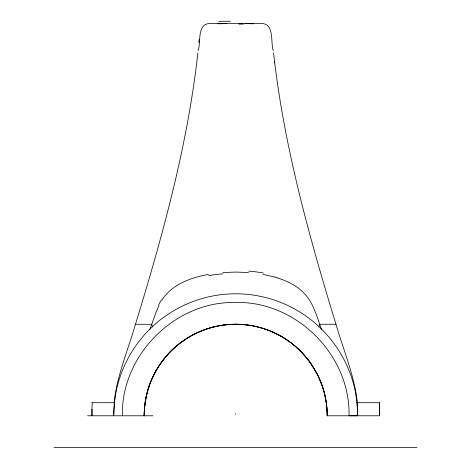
<?xml version="1.0" encoding="UTF-8"?>
<svg xmlns="http://www.w3.org/2000/svg" width="471" height="471" viewBox="0 0 471 471"><rect width="100%" height="100%" fill="white"/><g stroke="black" fill="none" stroke-linecap="round" stroke-linejoin="round"><path stroke-width="0.71" d="M91.945 409.246L91.945 415.781L92.11 402.711M188.3 337.501C202.506 328.87 219.097 324.236 235.718 324.26A91.521 91.521 0 0 1 327.245 415.781L379.538 415.781L379.502 402.705L356.535 402.705M357.736 415.239L357.748 415.781L349.017 415.787C350.571 355.193 296.177 300.851 235.582 302.476C175.082 300.998 120.864 355.287 122.413 415.781M144.208 415.781C144.191 402.152 147.276 388.534 153.187 376.252M283.136 337.501C268.929 328.876 252.338 324.236 235.718 324.26A91.521 91.521 0 0 0 144.203 415.781L144.632 406.85L145.78 398.908M235.724 414.256L235.724 413.603M113.97 408.963L113.694 415.781L114.312 403.523L116.019 392.09A124.05 122.896 0 0 1 119.793 377.707A123.214 122.071 0 0 1 148.807 330.183A121.595 120.464 0 0 1 235.73 293.786A121.559 120.429 0 0 1 322.611 330.206A123.214 122.071 0 0 1 351.643 377.713A124.008 122.854 0 0 1 355.428 392.09L357.13 403.523L357.748 415.781M113.994 408.481L114.4 402.711M114.135 402.705L114.135 402.705A120.193 119.022 11.7 0 1 115.33 393.538C119.416 370.288 128.353 348.316 135.03 325.761C162.383 236.454 187.593 145.928 197.879 52.846M198.138 50.727C201.093 42.702 196.754 23.803 209.607 23.55L261.799 23.55C274.699 23.75 270.348 42.702 273.31 50.727M145.898 398.289L147.311 392.166M147.293 392.166L147.8 390.347M147.812 390.347C152.769 373.003 163.06 357.248 176.89 345.673M148.936 386.744L149.342 385.555M149.872 329.47L155.73 313.062L159.057 305.279M150.42 382.605L150.655 382.016M318.702 326.933L319.75 324.26L335.958 324.26M152.374 377.966L152.639 377.389M153.175 376.252L154.017 374.557M154.294 373.998L154.594 373.438M154.582 373.438L154.888 372.879M154.877 372.879L156.725 369.576M155.471 371.772L159.728 364.772M161.918 300.145C171.88 284.307 190.932 277.613 208.447 274.387M159.74 364.772L163.048 360.162M161.9 361.675L162.277 361.169M162.654 360.662L167.382 354.898M163.802 359.173L164.185 358.69M167.393 354.904L168.636 353.527M168.642 353.527L169.483 352.62M169.489 352.626L169.913 352.173M170.037 352.043C177.679 344.171 186.746 337.683 196.672 333.009M177.178 345.431L179.445 343.606M179.946 343.218L187.758 337.831M197.249 332.738L203.089 330.277A90.95 90.108 0 0 1 205.468 329.406L206.068 329.194M206.669 328.993L207.275 328.793A90.75 89.908 0 0 1 235.718 324.26A90.779 89.937 0 0 1 269.53 330.736L270.118 330.972M222.877 272.556L235.724 272.061L248.57 272.556M217.79 23.78L226.104 23.568M135.489 324.26L151.697 324.26L152.745 326.933M91.945 402.711L114.912 402.705M87.547 415.781L152.916 415.781M54.059 447.45L416.941 447.45M245.338 23.568L253.657 23.78M263.001 274.387L274.646 277.066M277.908 278.061C288.729 281.576 299.397 287.039 306.621 296.076C314.334 305.773 317.295 318.084 321.575 329.47M270.701 331.213L274.187 332.738M274.764 333.009C283.736 337.236 292.008 342.941 299.156 349.818M283.672 337.831L287.911 340.604M288.435 340.969L291.49 343.218M291.991 343.606C299.791 349.688 306.597 357.047 312.055 365.296M299.609 350.253L301.393 352.043M301.958 352.626L310.006 362.334L317.142 373.998M312.403 365.826L318.037 375.787L322.305 386.149M317.425 374.557C323.86 387.28 327.251 401.522 327.239 415.781L326.538 404.495L324.454 393.385M322.511 386.744L324.301 392.773M273.569 52.846C283.866 146.104 309.182 236.789 336.565 326.256C343.224 348.64 352.055 370.459 356.123 393.538A120.193 119.022 -11.7 0 1 357.312 402.705L357.306 402.705M357.047 402.705L357.725 414.704M379.502 402.705L379.502 415.781M274.363 61.76A100.723 0.377 83 0 1 274.516 62.979M198.833 42.626A100.723 0.96 -83.1 0 1 199.198 39.699M218.644 21.383A54.401 5.104 0.6 0 1 230.46 21.266M238.838 24.086A54.401 2.314 -0.2 0 1 243.542 24.092M144.197 415.781A93.223 92.357 0 0 1 146.54 395.216M274.681 276.954A98.003 96.031 -15.4 0 1 277.943 277.955M248.7 271.137A137.373 128.312 -1.4 0 1 263.289 272.992M208.706 275.623A137.373 125.598 0.3 0 1 222.995 273.851M158.574 305.002A52.416 48.872 87.3 0 1 161.488 299.827"/></g></svg>
